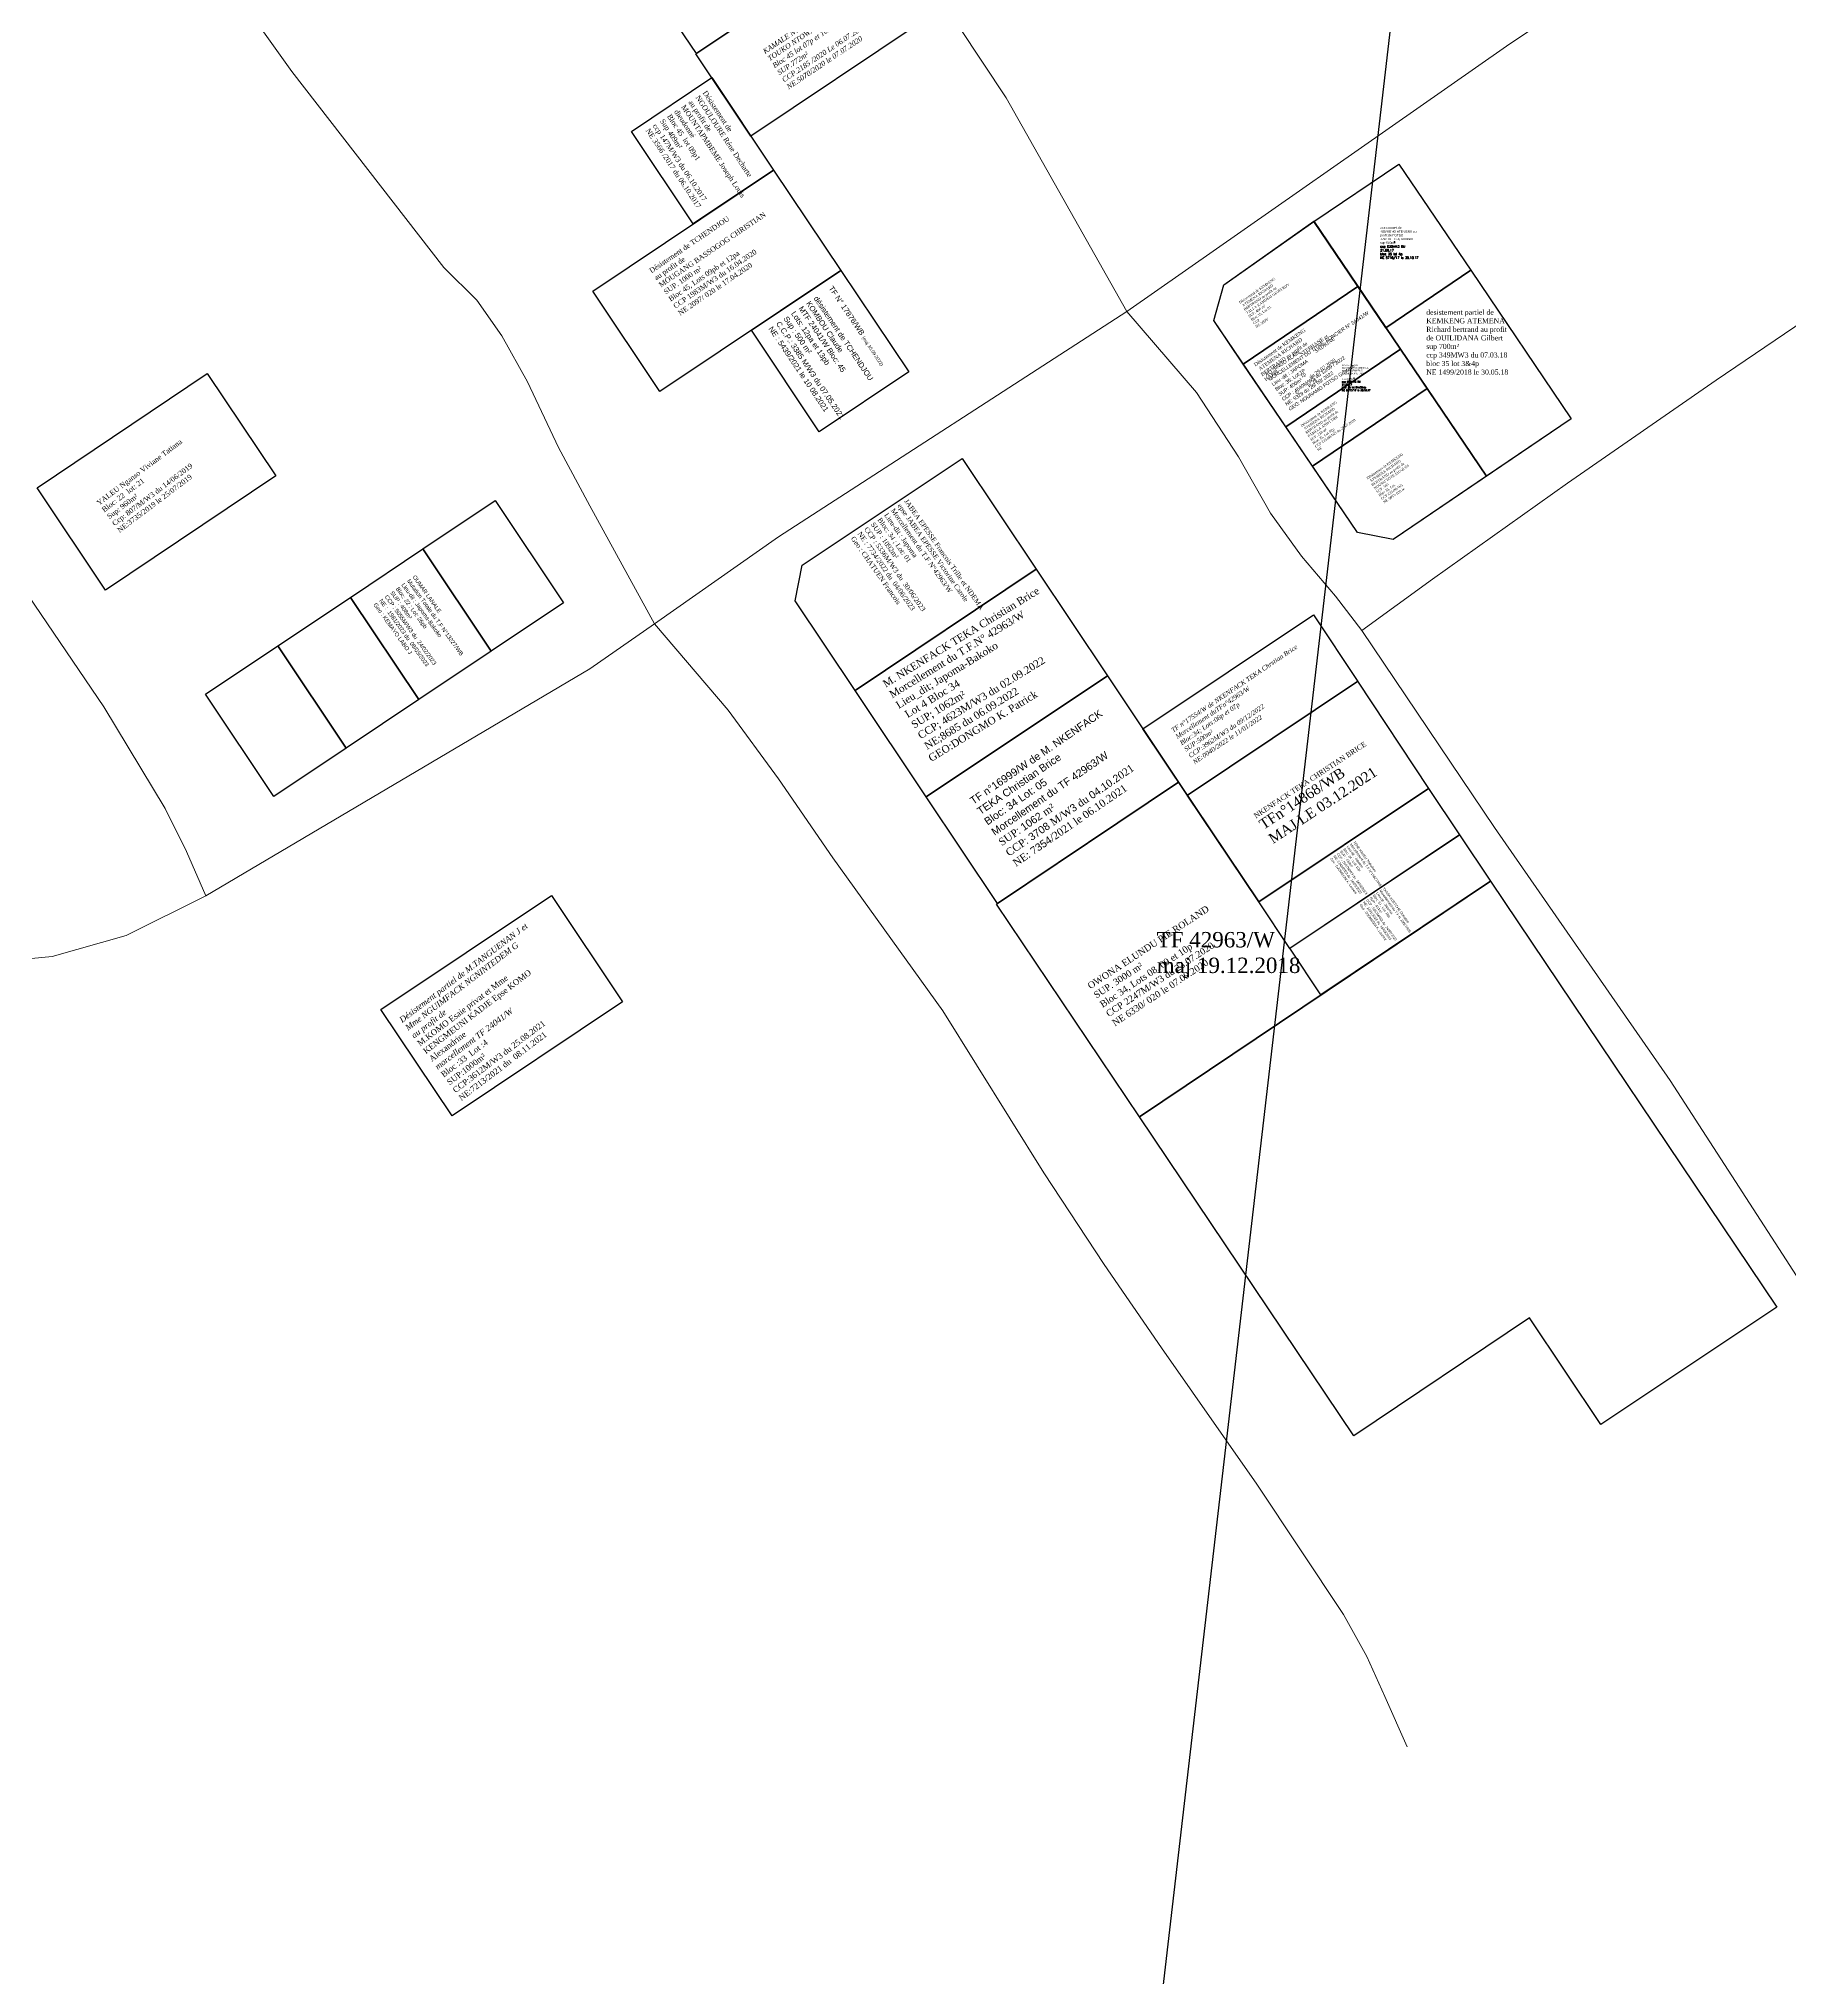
# Model space of a CAD drawing. Header units: millimetres. Extents: x 587399 to 927168, y 438565 to 1444955.
# Drawn here: x 591802.8 to 592144.3, y 443063 to 443441.1 of the extents above; entities that cross this region are included whole.
import ezdxf

# ---------------------------------------------------------------- set-up
doc = ezdxf.new("R2010")
doc.units = ezdxf.units.MM
doc.header["$LTSCALE"] = 2
for name, color, linetype in [('end maj 26 02 2021', 7, 'Continuous'), ('MAJ AOUT 2021', 7, 'Continuous'), ('MAJ JANVIER 2022', 1, 'Continuous'), ('MAJ NOV 2021', 7, 'Continuous'), ('MAJ OCT 2021', 7, 'Continuous'), ('Parcelle MAJ', 6, 'Continuous')]:
    doc.layers.add(name, color=color, linetype=linetype)
doc.layers.add('MAJ APRES LE 13.01.2023', color=222, linetype='Continuous', lineweight=30)
doc.layers.add('Roads_others', color=24, linetype='Continuous', lineweight=9)
doc.styles.get("Standard").update_dxf_attribs({"font": 'arial.ttf'})
doc.styles.add('Times 1.0', font='times.ttf', dxfattribs={"width": 0.99, "height": 1})

msp = doc.modelspace()

# ---------------------------------------------------------------- linework, layer by layer
at = {"color": 232, "lineweight": 30, "flags": 128}
msp.add_lwpolyline([(589619, 444839), (589665, 444789), (589701, 444534), (591315, 445141), (591436, 445058), (592078, 443543), (591745, 440674), (591661, 440379)], dxfattribs=at)
msp.add_lwpolyline([(589619, 444839), (589665, 444789), (589701, 444534), (591315, 445141), (591436, 445058), (592078, 443543), (591745, 440674), (591661, 440379)], dxfattribs=at)
msp.add_lwpolyline([(589619, 444839), (589665, 444789), (589701, 444534), (591315, 445141), (591436, 445058), (592078, 443543), (591745, 440674), (591661, 440379)], dxfattribs=at)
at = {"color": 150, "lineweight": -3, "flags": 128}
msp.add_lwpolyline([(591955.987, 443472.979), (591964.327, 443460.512), (591931.08, 443438.272), (591922.667, 443450.694)], close=True, dxfattribs=at)
msp.add_lwpolyline([(591955.987, 443472.979), (591964.327, 443460.512), (591931.08, 443438.272), (591922.667, 443450.694)], close=True, dxfattribs=at)
at = {"flags": 128}
for points in [[(591891.809, 443351.038), (591905.153, 443331.09), (591891.023, 443321.638), (591877.679, 443341.586)], [(591997.334, 443337.635), (592011.234, 443316.855), (591975.913, 443293.228), (591962.01, 443314.006)], [(591997.334, 443337.635), (592011.234, 443316.855), (591975.913, 443293.228), (591962.01, 443314.006)], [(591863.549, 443332.134), (591876.893, 443312.186), (591862.763, 443302.734), (591849.419, 443322.682)], [(591849.419, 443322.682), (591862.763, 443302.734), (591848.633, 443293.282), (591835.289, 443313.23)]]:
    msp.add_lwpolyline(points, close=True, dxfattribs=at)
at = {"layer": 'end maj 26 02 2021', "color": 150, "lineweight": -3, "flags": 128}
for points in [[(591964.181, 443460.403), (591974.91, 443444.363), (591941.663, 443422.123), (591930.932, 443438.165)], [(591964.181, 443460.403), (591974.91, 443444.363), (591941.663, 443422.123), (591930.932, 443438.165)], [(591946.125, 443415.489), (591959.234, 443395.93), (591923.923, 443372.313), (591910.832, 443391.884)], [(591946.125, 443415.489), (591959.234, 443395.93), (591923.923, 443372.313), (591910.832, 443391.884)], [(592051.541, 443405.454), (592060.108, 443392.803), (592037.752, 443377.665), (592031.989, 443386.175), (592033.925, 443393.119)], [(592051.541, 443405.454), (592060.108, 443392.803), (592037.752, 443377.665), (592031.989, 443386.175), (592033.925, 443393.119)], [(592060.108, 443392.803), (592068.415, 443380.536), (592046.059, 443365.397), (592037.752, 443377.665)], [(592060.108, 443392.803), (592068.415, 443380.536), (592046.059, 443365.397), (592037.752, 443377.665)], [(592068.415, 443380.536), (592073.607, 443372.868), (592051.251, 443357.73), (592046.059, 443365.397)], [(592068.415, 443380.536), (592073.607, 443372.868), (592051.251, 443357.73), (592046.059, 443365.397)], [(592073.607, 443372.868), (592085.183, 443355.773), (592066.967, 443343.438), (592060.024, 443344.774), (592051.251, 443357.73)], [(592073.607, 443372.868), (592085.183, 443355.773), (592066.967, 443343.438), (592060.024, 443344.774), (592051.251, 443357.73)], [(592025.134, 443296.076), (592040.757, 443272.72), (592073.857, 443294.861), (592085.983, 443276.806), (592017.494, 443230.811), (591989.619, 443272.318)], [(592025.134, 443296.076), (592040.757, 443272.72), (592073.857, 443294.861), (592085.983, 443276.806), (592017.494, 443230.811), (591989.619, 443272.318)]]:
    msp.add_lwpolyline(points, close=True, dxfattribs=at)
at = {"layer": 'end maj 26 02 2021', "color": 150, "flags": 128}
for points in [[(591934.096, 443433.543), (591946.125, 443415.489), (591930.423, 443405.023), (591918.408, 443423.057)], [(591934.096, 443433.543), (591946.125, 443415.489), (591930.423, 443405.023), (591918.408, 443423.057)], [(592068.102, 443416.668), (592082.12, 443395.967), (592065.559, 443384.753), (592051.541, 443405.454)], [(592068.102, 443416.668), (592082.12, 443395.967), (592065.559, 443384.753), (592051.541, 443405.454)], [(592051.541, 443405.545), (592085.183, 443355.773), (592066.967, 443343.438), (592060.024, 443344.774), (592031.989, 443386.175), (592033.925, 443393.119)], [(592051.541, 443405.545), (592085.183, 443355.773), (592066.967, 443343.438), (592060.024, 443344.774), (592031.989, 443386.175), (592033.925, 443393.119)], [(592051.541, 443405.454), (592065.559, 443384.753), (592082.12, 443395.967), (592101.744, 443366.987), (592066.967, 443343.438), (592060.024, 443344.774), (592031.989, 443386.175), (592033.925, 443393.119)], [(592051.541, 443405.454), (592065.559, 443384.753), (592082.12, 443395.967), (592101.744, 443366.987), (592066.967, 443343.438), (592060.024, 443344.774), (592031.989, 443386.175), (592033.925, 443393.119)], [(592082.12, 443395.967), (592101.744, 443366.987), (592085.183, 443355.773), (592065.584, 443384.77)], [(592082.12, 443395.967), (592101.744, 443366.987), (592085.183, 443355.773), (592065.584, 443384.77)], [(592085.982, 443276.806), (592141.815, 443193.672), (592107.516, 443170.809), (592093.578, 443191.563), (592059.309, 443168.548), (592017.495, 443230.81)], [(592085.982, 443276.806), (592141.815, 443193.672), (592107.516, 443170.809), (592093.578, 443191.563), (592059.309, 443168.548), (592017.495, 443230.81)]]:
    msp.add_lwpolyline(points, close=True, dxfattribs=at)
at = {"layer": 'end maj 26 02 2021', "color": 150}
msp.add_lwpolyline([(591835.64, 443375.79), (591849.02, 443355.85), (591815.81, 443333.56), (591802.43, 443353.49)], close=True, dxfattribs=at)
msp.add_lwpolyline([(591835.64, 443375.79), (591849.02, 443355.85), (591815.81, 443333.56), (591802.43, 443353.49)], close=True, dxfattribs=at)
at = {"layer": 'end maj 26 02 2021', "color": 3, "lineweight": -3, "flags": 128}
msp.add_lwpolyline([(592060.053, 443315.78), (592073.857, 443294.861), (592040.757, 443272.72), (592026.822, 443293.551)], close=True, dxfattribs=at)
msp.add_lwpolyline([(592060.053, 443315.78), (592073.857, 443294.861), (592040.757, 443272.72), (592026.822, 443293.551)], close=True, dxfattribs=at)
at = {"layer": 'MAJ AOUT 2021', "flags": 128}
msp.add_lwpolyline([(591959.234, 443395.93), (591972.482, 443376.125), (591955.04, 443364.458), (591941.793, 443384.264)], close=True, dxfattribs=at)
msp.add_lwpolyline([(591959.234, 443395.93), (591972.482, 443376.125), (591955.04, 443364.458), (591941.793, 443384.264)], close=True, dxfattribs=at)
at = {"layer": 'MAJ APRES LE 13.01.2023', "lineweight": 30, "flags": 128}
msp.add_lwpolyline([(591982.878, 443359.246), (591997.334, 443337.635), (591962.01, 443314.006), (591950.332, 443331.459), (591951.708, 443338.395)], close=True, dxfattribs=at)
at = {"layer": 'MAJ APRES LE 13.01.2023', "color": 232, "lineweight": 30, "flags": 128}
for points in [[(591877.679, 443341.586), (591891.023, 443321.638), (591876.893, 443312.186), (591863.549, 443332.134)], [(592073.857, 443294.861), (592079.919, 443285.834), (592046.835, 443263.633), (592040.757, 443272.72)], [(592079.919, 443285.834), (592085.982, 443276.806), (592052.898, 443254.605), (592046.819, 443263.692)]]:
    msp.add_lwpolyline(points, close=True, dxfattribs=at)
at = {"layer": 'MAJ JANVIER 2022', "flags": 128}
msp.add_lwpolyline([(592051.431, 443328.706), (592060.105, 443315.739), (592026.857, 443293.499), (592018.184, 443306.466)], close=True, dxfattribs=at)
msp.add_lwpolyline([(592051.431, 443328.706), (592060.105, 443315.739), (592026.857, 443293.499), (592018.184, 443306.466)], close=True, dxfattribs=at)
at = {"layer": 'MAJ NOV 2021', "lineweight": -3, "flags": 128}
msp.add_lwpolyline([(591902.758, 443274.007), (591916.658, 443253.228), (591883.411, 443230.988), (591869.51, 443251.767)], close=True, dxfattribs=at)
msp.add_lwpolyline([(591902.758, 443274.007), (591916.658, 443253.228), (591883.411, 443230.988), (591869.51, 443251.767)], close=True, dxfattribs=at)
at = {"layer": 'MAJ OCT 2021', "flags": 128}
msp.add_lwpolyline([(592011.234, 443316.855), (592025.134, 443296.076), (591989.816, 443272.45), (591975.913, 443293.228)], close=True, dxfattribs=at)
msp.add_lwpolyline([(592011.234, 443316.855), (592025.134, 443296.076), (591989.816, 443272.45), (591975.913, 443293.228)], close=True, dxfattribs=at)
at = {"layer": 'Parcelle MAJ', "lineweight": 30, "flags": 128}
msp.add_lwpolyline([(592060.108, 443392.803), (592068.415, 443380.536), (592046.059, 443365.397), (592037.752, 443377.665)], close=True, dxfattribs=at)
at = {"layer": 'Roads_others'}
for points in [[(591515.38, 443805.866), (591521.824, 443800.743), (591531.51, 443796.165), (591544.758, 443791.447), (591555.931, 443787.169), (591607.184, 443757.052), (591645.927, 443725.143), (591665.736, 443710.383), (591690.941, 443673.287), (591732.387, 443614.164), (591739.358, 443604.144), (591762.205, 443571.313), (591774.213, 443552.465), (591784.723, 443534.059), (591819.769, 443480.114), (591852.121, 443434.745), (591881.79, 443396.471), (591888.202, 443390.121), (591893.116, 443383.172), (591898.109, 443374.168), (591904.15, 443361.372), (591910.268, 443350.025), (591922.914, 443326.956)], [(591752.619, 443773.914), (591762.164, 443765.046), (591774.98, 443749.24), (591799.141, 443712.883), (591835.074, 443659.901), (591849.686, 443636.171), (591858.636, 443622.87), (591866.526, 443614.753), (591897.545, 443569.824), (591918.014, 443539.047), (591965.988, 443469.03), (591972.994, 443457.496), (591991.484, 443429.569), (592015.04, 443387.894)], [(591787.086, 443260.314), (591805.369, 443262.079), (591819.786, 443266.184), (591835.364, 443273.926), (591910.278, 443318.221), (591922.914, 443326.956), (591947.054, 443343.927), (592015.04, 443387.894), (592089.079, 443439.683), (592207.231, 443518.623)], [(592060.897, 443325.669), (592074.653, 443335.666), (592100.989, 443354.397), (592129.999, 443374.546), (592164.368, 443397.796), (592201.269, 443421.048), (592216.002, 443430.382), (592252, 443456.453), (592257.2, 443463.699)], [(591835.364, 443273.926), (591831.581, 443282.545), (591827.399, 443290.976), (591815.478, 443310.774), (591792.063, 443345.208), (591775.807, 443370.341), (591766.344, 443386.151), (591756.572, 443399.749), (591747.628, 443406.693)], [(592015.04, 443387.894), (592028.611, 443372.078), (592036.816, 443359.583), (592043.078, 443348.568), (592049.114, 443340.15), (592055.75, 443332.386), (592060.897, 443325.669), (592086.758, 443287.236), (592121.056, 443237.879), (592149.243, 443194.285), (592153.27, 443185.998), (592157.441, 443178.463), (592161.621, 443172.995)], [(591922.914, 443326.956), (591937.263, 443310.156), (591947.101, 443296.713), (591957.686, 443281.335), (591979.153, 443251.487), (591998.846, 443219.857), (592010.621, 443201.983), (592021.805, 443185.721), (592040.361, 443159.12), (592057.294, 443133.701), (592061.843, 443125.492), (592065.348, 443117.735), (592069.743, 443107.923)]]:
    msp.add_lwpolyline(points, dxfattribs=at)

# ---------------------------------------------------------------- texts
at = {"attachment_point": 1}
for s, insert, char_height, width, rotation in [('ALI SINGO ALAIN \\P{\\C1;MORCELLEMENT DU TITRE  FONCIER N° 24041/W}\\PLieu -dit : JAPOMA\\PBloc: 35; Lot:1P\\PSUP: 400m²\\PCCP : 4640M/W5 du 12/09 / 2022\\PNE: 9329 du 26/ 09/ 2022 \\P{\\C1;GEO: NOUNAMO FOTSO Gustave}', (592041.881, 443375.848), 0.7, 29.72862, 34.20265), ('\\A1;{\\fTimes New Roman|b0|i0|c0|p18;M. NKENFACK TEKA Christian Brice        \\P\\C1;Morcellement du T.F.N° 42963/W\\C256;       \\PLieu_dit; Japoma-Bakoko                            \\P Lot 4 Bloc 34                                   \\P SUP; 1062m²                                                 \\P CCP; 4623M/W3 du 02.09.2022            \\P NE;8685 du 06.09.2022                          \\PGEO:DONGMO K. Patrick}', (591967.229, 443315.747), 1.45645, 73.49917, 31.55773), ('\\A1;{\\fTimes New Roman|b0|i0|c0|p18;M. NKENFACK TEKA Christian Brice        \\P\\C1;Morcellement du T.F.N° 42963/W\\C256;       \\PLieu_dit; Japoma-Bakoko                            \\P Lot 4 Bloc 34                                   \\P SUP; 1062m²                                                 \\P CCP; 4623M/W3 du 02.09.2022            \\P NE;8685 du 06.09.2022                          \\PGEO:DONGMO K. Patrick}', (591967.229, 443315.747), 1.45645, 73.49917, 31.55773)]:
    msp.add_mtext(s, dxfattribs=dict(at, insert=insert, char_height=char_height, width=width, rotation=rotation))
at = {"layer": 'end maj 26 02 2021', "color": 150, "linetype": 'ByBlock', "lineweight": -3, "ltscale": 0.0014, "attachment_point": 1, "style": 'Times 1.0'}
for s, insert, char_height, width, rotation in [('{\\fTimes New Roman|b0|i1|c0|p18;\\C7;KAMALE NTOWA Angelique et \\PTOUKO NTOWA Maxime\\PBloc 45 lot 07p et 10P\\PSUP.772m²\\PCCP.2185 /2020 Le 06.07.2020\\PNE.5070/2020 le 07.07.2020}', (591943.899, 443438.96), 1, 33.23345, 33.77981), ('{\\fTimes New Roman|b0|i1|c0|p18;\\C7;KAMALE NTOWA Angelique et \\PTOUKO NTOWA Maxime\\PBloc 45 lot 07p et 10P\\PSUP.772m²\\PCCP.2185 /2020 Le 06.07.2020\\PNE.5070/2020 le 07.07.2020}', (591943.899, 443438.96), 1, 33.23345, 33.77981), ('{\\C1;Désistement de }\\PNGOULOURE Réne Decharte\\P{\\C1;au profit de} \\PMOUNTAPMBEME Joseph Louis dieudonné\\PBloc 45  lot 09p1\\PSup 409m²\\Pccp 147M/W3 du 06.10.2017\\PNE 3566 /2017 du 06.10.2017', (591933.063, 443431.126), 1, 24.26707, 303.5004), ('{\\C1;Désistement de }\\PNGOULOURE Réne Decharte\\P{\\C1;au profit de} \\PMOUNTAPMBEME Joseph Louis dieudonné\\PBloc 45  lot 09p1\\PSup 409m²\\Pccp 147M/W3 du 06.10.2017\\PNE 3566 /2017 du 06.10.2017', (591933.063, 443431.126), 1, 24.26707, 303.5004), ('{\\C1;Désistement de TCHENDJOU\\Pau profit de\\C256;\\PMOUGANG BASSOGOG CHRISTIAN\\PSUP. 1000 m²\\PBloc 45, Lots 09pb et 12pa\\PCCP 1983M/W3 du 16.04.2020\\PNE 2097/ 020 le 17.04.2020}', (591921.726, 443396.166), 1, 48.9092, 34.2246), ('{\\C1;Désistement de TCHENDJOU\\Pau profit de\\C256;\\PMOUGANG BASSOGOG CHRISTIAN\\PSUP. 1000 m²\\PBloc 45, Lots 09pb et 12pa\\PCCP 1983M/W3 du 16.04.2020\\PNE 2097/ 020 le 17.04.2020}', (591921.726, 443396.166), 1, 48.9092, 34.2246), ('{\\fTimes New Roman|b0|i0|c186|p18;\\C1;Désistement de KEMKENG\\P ATEMENA RICHARD\\PBERTRAND au profit de\\P\\fTimes New Roman|b0|i0|c0|p18;\\C256;TALLA KAMDEM GEOFFROY\\P\\fTimes New Roman|b0|i0|c186|p18;SUP. \\fTimes New Roman|b0|i0|c0|p18;40\\fTimes New Roman|b0|i0|c186|p18;0 m²\\PBloc 35, Lot 0\\fTimes New Roman|b0|i0|c0|p18;1\\fTimes New Roman|b0|i0|c186|p18;p\\PCCP 2254M/W3 du 29.07.2020\\PNE 589\\fTimes New Roman|b0|i0|c0|p18;8\\fTimes New Roman|b0|i0|c186|p18;/ 020 le 24.08.2020}', (592036.829, 443389.806), 0.49, 39.61724, 34.36155), ('{\\fTimes New Roman|b0|i0|c186|p18;\\C1;Désistement de KEMKENG\\P ATEMENA RICHARD\\PBERTRAND au profit de\\P\\fTimes New Roman|b0|i0|c0|p18;\\C256;TALLA KAMDEM GEOFFROY\\P\\fTimes New Roman|b0|i0|c186|p18;SUP. \\fTimes New Roman|b0|i0|c0|p18;40\\fTimes New Roman|b0|i0|c186|p18;0 m²\\PBloc 35, Lot 0\\fTimes New Roman|b0|i0|c0|p18;1\\fTimes New Roman|b0|i0|c186|p18;p\\PCCP 2254M/W3 du 29.07.2020\\PNE 589\\fTimes New Roman|b0|i0|c0|p18;8\\fTimes New Roman|b0|i0|c186|p18;/ 020 le 24.08.2020}', (592036.829, 443389.806), 0.49, 39.61724, 34.36155), ('{\\fTimes New Roman|b0|i0|c186|p18;\\C1;Désistement de KEMKENG\\P ATEMENA RICHARD\\PBERTRAND au profit de\\P\\fTimes New Roman|b0|i0|c0|p18;\\C256;HAPPI CLAUDEL STEPHANE et NYANTCHOP NKEUJO SADRINE \\P\\fTimes New Roman|b0|i0|c186|p18;SUP. \\fTimes New Roman|b0|i0|c0|p18;40\\fTimes New Roman|b0|i0|c186|p18;0 m²\\PBloc 35, Lot 0\\fTimes New Roman|b0|i0|c0|p18;1\\fTimes New Roman|b0|i0|c186|p18;p\\PCCP 2254M/W3 du 29.07.2020\\PNE 589\\fTimes New Roman|b0|i0|c0|p18;3\\fTimes New Roman|b0|i0|c186|p18;/ 020 le \\fTimes New Roman|b0|i0|c0|p18;28\\fTimes New Roman|b0|i0|c186|p18;.08.2020}', (592039.722, 443377.739), 0.7, 21.26892, 35.14198), ('{\\fTimes New Roman|b0|i0|c186|p18;\\C1;Désistement de KEMKENG\\P ATEMENA RICHARD\\PBERTRAND au profit de\\P\\fTimes New Roman|b0|i0|c0|p18;\\C256;HAPPI CLAUDEL STEPHANE et NYANTCHOP NKEUJO SADRINE \\P\\fTimes New Roman|b0|i0|c186|p18;SUP. \\fTimes New Roman|b0|i0|c0|p18;40\\fTimes New Roman|b0|i0|c186|p18;0 m²\\PBloc 35, Lot 0\\fTimes New Roman|b0|i0|c0|p18;1\\fTimes New Roman|b0|i0|c186|p18;p\\PCCP 2254M/W3 du 29.07.2020\\PNE 589\\fTimes New Roman|b0|i0|c0|p18;3\\fTimes New Roman|b0|i0|c186|p18;/ 020 le \\fTimes New Roman|b0|i0|c0|p18;28\\fTimes New Roman|b0|i0|c186|p18;.08.2020}', (592039.722, 443377.739), 0.7, 21.26892, 35.14198), ('{\\C1;Désistement de KEMKENG\\P ATEMENA RICHARD\\PBERTRAND au profit de\\P\\C256;PAMELA ANWI TIBI\\PSUP. 250 m²\\PBloc 35, Lot 02p\\PCCP 2254M/W3 du 29.07.2020\\PNE 5899/ 020 le 24.08.2020}', (592048.863, 443365.754), 0.49, 39.61724, 34.36155), ('{\\C1;Désistement de KEMKENG\\P ATEMENA RICHARD\\PBERTRAND au profit de\\P\\C256;PAMELA ANWI TIBI\\PSUP. 250 m²\\PBloc 35, Lot 02p\\PCCP 2254M/W3 du 29.07.2020\\PNE 5899/ 020 le 24.08.2020}', (592048.863, 443365.754), 0.49, 39.61724, 34.36155), ('{\\fTimes New Roman|b0|i0|c186|p18;\\C1;Désistement de KEMKENG\\P ATEMENA RICHARD\\PBERTRAND au profit de\\P\\fTimes New Roman|b0|i0|c0|p18;\\C256;NOUSSI TOTE JACQUES\\fTimes New Roman|b0|i0|c186|p18;\\PSUP. \\fTimes New Roman|b0|i0|c0|p18;545\\fTimes New Roman|b0|i0|c186|p18; m²\\PBloc 35, Lot 02p\\PCCP 2254M/W3 du 29.07.2020\\PNE 589\\fTimes New Roman|b0|i0|c0|p18;7\\fTimes New Roman|b0|i0|c186|p18;/ 020 le 24.08.2020}', (592061.751, 443355.569), 0.49, 39.61724, 34.36155), ('{\\fTimes New Roman|b0|i0|c186|p18;\\C1;Désistement de KEMKENG\\P ATEMENA RICHARD\\PBERTRAND au profit de\\P\\fTimes New Roman|b0|i0|c0|p18;\\C256;NOUSSI TOTE JACQUES\\fTimes New Roman|b0|i0|c186|p18;\\PSUP. \\fTimes New Roman|b0|i0|c0|p18;545\\fTimes New Roman|b0|i0|c186|p18; m²\\PBloc 35, Lot 02p\\PCCP 2254M/W3 du 29.07.2020\\PNE 589\\fTimes New Roman|b0|i0|c0|p18;7\\fTimes New Roman|b0|i0|c186|p18;/ 020 le 24.08.2020}', (592061.751, 443355.569), 0.49, 39.61724, 34.36155), ('{\\C256;NKENFACK TEKA CHRISTIAN BRICE\\P\\H2x;\\C1;TFn°14868/WB \\PMAJ LE 03.12.2021}', (592039.675, 443289.836), 1, 46.23896, 33.39717), ('{\\C256;NKENFACK TEKA CHRISTIAN BRICE\\P\\H2x;\\C1;TFn°14868/WB \\PMAJ LE 03.12.2021}', (592039.675, 443289.836), 1, 46.23896, 33.39717), ('{\\C256;OWONA ELUNDU PIE ROLAND\\PSUP. 3000 m²\\PBloc 34, Lots 08, 09 et 10p\\PCCP 2247M/W3 du 23.07.2020\\PNE 6330/ 020 le 07.09.2020}', (592007.206, 443256.752), 1.3, 76.95407, 33.43668), ('{\\C256;OWONA ELUNDU PIE ROLAND\\PSUP. 3000 m²\\PBloc 34, Lots 08, 09 et 10p\\PCCP 2247M/W3 du 23.07.2020\\PNE 6330/ 020 le 07.09.2020}', (592007.206, 443256.752), 1.3, 76.95407, 33.43668)]:
    msp.add_mtext(s, dxfattribs=dict(at, insert=insert, char_height=char_height, width=width, rotation=rotation))
at = {"layer": 'end maj 26 02 2021', "color": 150, "attachment_point": 1}
for s, insert, char_height, width in [('desistement de KEMKENG ATEMENA au profit de FOTSO KAMTUE Guy constant\\Psup 500m{\\Fromans|c0;²\\Pccp 035MW3 DU 21.06.17\\Pbloc 35 lot 4p\\PNE 5716/17 le 30.10.17}', (592064.47, 443404.47), 0.43903, 7.19468), ('desistement de KEMKENG ATEMENA au profit de FOTSO KAMTUE Guy constant\\Psup 500m{\\Fromans|c0;²\\Pccp 035MW3 DU 21.06.17\\Pbloc 35 lot 4p\\PNE 5716/17 le 30.10.17}', (592064.47, 443404.47), 0.43903, 7.19468), ('desistement de KEMKENG ATEMENA au profit de KEMKENG ATEMENA RICHARD Bertrand\\Psup 2295m{\\Fromans|c0;²\\Pccp 035MW3 DU 21.06.17\\Pbloc 35 lot 01à3&4p\\PNE 5717/17 le 30.10.17}', (592056.989, 443377.643), 0.32834, 5.38068), ('desistement de KEMKENG ATEMENA au profit de KEMKENG ATEMENA RICHARD Bertrand\\Psup 2295m{\\Fromans|c0;²\\Pccp 035MW3 DU 21.06.17\\Pbloc 35 lot 01à3&4p\\PNE 5717/17 le 30.10.17}', (592056.989, 443377.643), 0.32834, 5.38068)]:
    msp.add_mtext(s, dxfattribs=dict(at, insert=insert, char_height=char_height, width=width))
at = {"layer": 'end maj 26 02 2021', "color": 1, "linetype": 'ByBlock', "lineweight": -3, "ltscale": 0.0014, "attachment_point": 1, "style": 'Times 1.0'}
for s, insert, char_height, width in [('desistement partiel de \\PKEMKENG ATEMENA \\PRichard bertrand au profit \\Pde OUILIDANA Gilbert\\Psup 700m²\\Pccp 349MW3 du 07.03.18\\Pbloc 35 lot 3&4p\\PNE 1499/2018 le 30.05.18', (592073.439, 443388.266), 1, 80.74937), ('desistement partiel de \\PKEMKENG ATEMENA \\PRichard bertrand au profit \\Pde OUILIDANA Gilbert\\Psup 700m²\\Pccp 349MW3 du 07.03.18\\Pbloc 35 lot 3&4p\\PNE 1499/2018 le 30.05.18', (592073.439, 443388.266), 1, 80.74937), ('desistement partiel de \\PKEMKENG ATEMENA \\PRichard bertrand au profit \\Pde KEMKENG ATEMENA\\P Richard bertrand\\Psup 1593m²\\Pccp 349MW3 du 07.03.18\\Pbloc 35 lot 1&2\\PNE 1498/2018 le 30.05.18', (592054.91, 443378.072), 0.2, 16.14987), ('desistement partiel de \\PKEMKENG ATEMENA \\PRichard bertrand au profit \\Pde KEMKENG ATEMENA\\P Richard bertrand\\Psup 1593m²\\Pccp 349MW3 du 07.03.18\\Pbloc 35 lot 1&2\\PNE 1498/2018 le 30.05.18', (592054.91, 443378.072), 0.2, 16.14987)]:
    msp.add_mtext(s, dxfattribs=dict(at, insert=insert, char_height=char_height, width=width))
at = {"layer": 'end maj 26 02 2021', "insert": (591813.931, 443350.825), "char_height": 1, "attachment_point": 1, "rotation": 36.99828}
msp.add_mtext_dynamic_manual_height_columns('{\\fTimes New Roman|b0|i0|c0|p18;YALEU Nganso Viviane Tatiana\\PBloc: 22  lot: 21\\PSup: 960m²\\PCcp: 807/M/W3 du 14/06/2019\\PNE:3735/2019 le 25/07/2019}', width=77.99188, gutter_width=12.5, heights=[19.909], dxfattribs=at)
msp.add_mtext_dynamic_manual_height_columns('{\\fTimes New Roman|b0|i0|c0|p18;YALEU Nganso Viviane Tatiana\\PBloc: 22  lot: 21\\PSup: 960m²\\PCcp: 807/M/W3 du 14/06/2019\\PNE:3735/2019 le 25/07/2019}', width=77.99188, gutter_width=12.5, heights=[19.909], dxfattribs=at)
at = {"layer": 'end maj 26 02 2021', "color": 150, "linetype": 'ByBlock', "lineweight": -3, "ltscale": 0.0014, "insert": (592020.86, 443266.863), "char_height": 3, "width": 1914.94474, "attachment_point": 1, "style": 'Times 1.0'}
msp.add_mtext('{\\fTimes New Roman|b0|i0|c186|p18;\\C1;TF 42963/W\\Pmaj 19.12.2018}', dxfattribs=at)
at = {"layer": 'MAJ AOUT 2021', "insert": (591957.687, 443393.034), "char_height": 1.0608, "attachment_point": 1, "rotation": 303.92994}
msp.add_mtext_dynamic_manual_height_columns('{\\C1;TF N° 17876/WB \\H0.6033x;(maj 30.09.2022)\\P\\H1.657x;\\P}désistement de {\\W0.99;TCHENDJOU}\\PKOMBOU Claude \\PMTF 24041/W Bloc: 45 \\PLots: 12pa et 13pb\\PSup : 500 m²\\PC.C.P.: 3385 M/W3 du 07.05.2021\\PNE : 5439/2021 le 10 08.2021', width=22.21249, gutter_width=12.5, heights=[0], dxfattribs=at)
at = {"layer": 'MAJ APRES LE 13.01.2023', "lineweight": 30, "insert": (591972.307, 443351.457), "char_height": 0.950843, "width": 26.67119, "attachment_point": 1, "rotation": 305.03966}
msp.add_mtext('{\\fTimes New Roman|b0|i0|c0|p18;JABEA EPESSE Francois Trille et NDEMA epse JABEA EPESSE Victorine Carole    \\P\\C1;Morcellement du T.F N°42963/W     \\P\\C256;Lieu-dit : Japoma \\PBloc: 34 ; Lot: 01 \\PSUP : 1092m²\\PCCP : 5336M/W3 du  30/06/2023\\PNE : 7734/2022 du  04/06/2023\\P\\C1;Geo : CHATUEN Francois}', dxfattribs=at)
at = {"layer": 'MAJ APRES LE 13.01.2023', "color": 232, "lineweight": 30, "attachment_point": 1}
for s, insert, char_height, width, rotation in [('{\\C7;OUMAR LANALE }  \\P{\\C1;Mutation Totale du T.F N°13227/WB      \\P\\C7;Lieu-dit : Japoma-Bakoko \\PBloc: 22 ; Lot: 26pb\\PSUP : 408m²\\PCCP : 5055M/W3 du  24/02/2023\\PNE :  1981/2023 du  08/03/2023\\P\\C1;Geo : KEMAYO LABO J}', (591876.281, 443336.588), 0.80039, 19.88386, 305.52204), ('{\\C0;TENE KAKEU Théodore  \\P\\C1;Morcellement du T.F N°15627/WB    \\P\\C7;Lieu-dit : Japoma\\PBloc: 34 ; Lot: 10p\\PSUP : 434m²\\PCCP : 5057M/W3 du  24/02/2023\\PNE: 2242/2023 du  16/03/2023\\P\\C1;Geo : DJOMEGNI K. Laurent}', (592059.552, 443284.66), 0.47528, 11.58957, 305.48949), ('{\\C0;TASSA KUETCHE Donatien  \\P\\C1;Morcellement du T.F N°15627/WB    \\P\\C7;Lieu-dit : Japoma\\PBloc: 34 ; Lot: 10p\\PSUP : 434m²\\PCCP : 5057M/W3 du  24/02/2023\\PNE: 2241/2023 du  16/03/2023\\C256;\\P\\C1;Geo : DJOMEGNI K. Laurent}', (592065.308, 443275.638), 0.47528, 11.58957, 305.48949)]:
    msp.add_mtext(s, dxfattribs=dict(at, insert=insert, char_height=char_height, width=width, rotation=rotation))
at = {"layer": 'MAJ JANVIER 2022', "insert": (592023.569, 443306.494), "char_height": 0.9, "attachment_point": 1, "rotation": 34.14605}
msp.add_mtext_dynamic_manual_height_columns('{\\fTimes New Roman|b0|i1|c0|p18;\\C1;TF n°17554/W \\C256;de NKENFACK TEKA Chrstian Brice\\PMorcellement duTFn°42963/W\\PBloc:34; Lots:06p et 07p\\PSUP:500m²\\PCCP:3962M/W3 du 09/12/2022\\PNE:0040/2022 le 11/01/2022}', width=53.67592, gutter_width=12.5, heights=[27.436], dxfattribs=at)
at = {"layer": 'MAJ OCT 2021', "ltscale": 0.0014, "insert": (591984.233, 443292.889), "char_height": 1.473267, "width": 31.89483, "attachment_point": 1, "rotation": 34.53673}
msp.add_mtext('\\A1;{\\C1;TF n°16999/W} de M. NKENFACK TEKA Christian Brice\\PBloc: 34 Lot: 05 \\PMorcellement du TF 42963/W\\P{\\fTimes New Roman|b0|i0|c186|p18;SUP}:{\\fTimes New Roman|b0|i0|c186|p18; }1062 {\\fTimes New Roman|b0|i0|c186|p18;m²\\PCCP}: 3708 {\\fTimes New Roman|b0|i0|c186|p18;M/W}3{\\fTimes New Roman|b0|i0|c186|p18; du }04{\\fTimes New Roman|b0|i0|c186|p18;.}1{\\fTimes New Roman|b0|i0|c186|p18;0.}2{\\fTimes New Roman|b0|i0|c186|p18;021\\PNE: 7}354{\\fTimes New Roman|b0|i0|c186|p18;/2021 le 06.10.2021}', dxfattribs=at)
at = {"layer": 'MAJ OCT 2021', "insert": (591872.968, 443250.022), "char_height": 1.1475, "width": 32.53822, "attachment_point": 1, "rotation": 37.20869}
msp.add_mtext('{\\fTimes New Roman|b0|i1|c0|p18;\\C1;Désistement partiel de M.TANGUENAN J et Mme NGUIMFACK NGNINTEDEM G\\Pau profit de \\P\\fTimes New Roman|b0|i0|c0|p18;\\C256;M.KOMO Esaie privat et Mme KENGMEUNI KADJE Epse KOMO Alexandrine \\P\\fTimes New Roman|b0|i1|c0|p18;\\C1;morcellement TF 24041/W\\P\\fTimes New Roman|b0|i0|c0|p18;\\C256;Bloc :33  Lot :4\\PSUP:1000m²\\PCCP:3612M/W3 du 25.08.2021 NE:7213/2021 du  08.11.2021}', dxfattribs=at)
msp.add_mtext('{\\fTimes New Roman|b0|i1|c0|p18;\\C1;Désistement partiel de M.TANGUENAN J et Mme NGUIMFACK NGNINTEDEM G\\Pau profit de \\P\\fTimes New Roman|b0|i0|c0|p18;\\C256;M.KOMO Esaie privat et Mme KENGMEUNI KADJE Epse KOMO Alexandrine \\P\\fTimes New Roman|b0|i1|c0|p18;\\C1;morcellement TF 24041/W\\P\\fTimes New Roman|b0|i0|c0|p18;\\C256;Bloc :33  Lot :4\\PSUP:1000m²\\PCCP:3612M/W3 du 25.08.2021 NE:7213/2021 du  08.11.2021}', dxfattribs=at)

doc.saveas('drawing.dxf')
